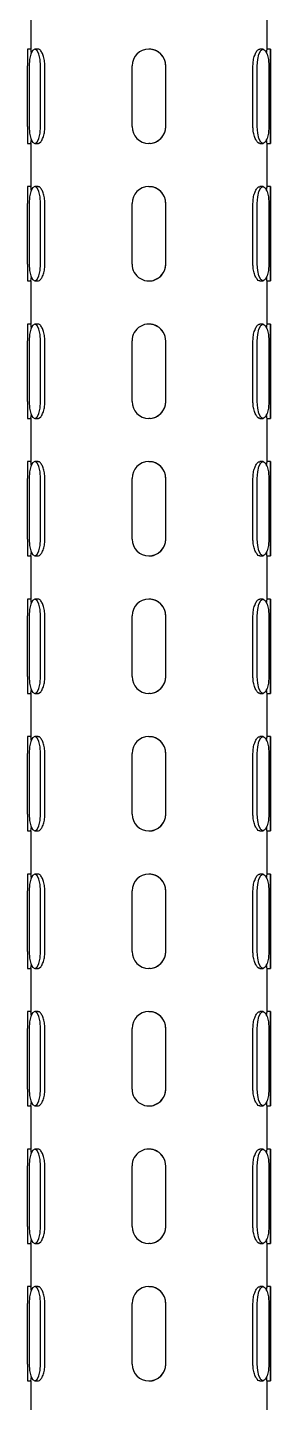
# Model space of a CAD drawing. Extents: x 0 to 951, y -2 to 427.
# Drawn here: x 83.02 to 87.52, y 171.06 to 196.56 of the extents above; entities that cross this region are included whole.
import ezdxf

# ---------------------------------------------------------------- set-up
doc = ezdxf.new("R2010")
doc.units = 0
doc.header["$LTSCALE"] = 23.1
doc.header["$MEASUREMENT"] = 0
doc.layers.get('0').update_dxf_attribs({"linetype": 'CONTINUOUS'})

msp = doc.modelspace()

# ---------------------------------------------------------------- linework, layer by layer
at = {"color": 7, "linetype": 'Continuous', "lineweight": 25}
for p, q in [((83.084, 196.964), (83.084, 196.156)), ((87.459, 196.157), (87.459, 196.965)), ((83.085, 196.16), (83.022, 196.16)), ((83.216, 196.16), (83.156, 196.16)), ((85.269, 196.16), (85.269, 196.16)), ((87.385, 196.16), (87.326, 196.16)), ((87.522, 196.16), (87.459, 196.16)), ((83.021, 194.723), (83.021, 195.848)), ((83.05, 195.848), (83.05, 194.723)), ((83.263, 194.723), (83.263, 195.848)), ((83.343, 194.723), (83.343, 195.848)), ((84.956, 195.848), (84.956, 194.723)), ((85.581, 194.723), (85.581, 195.848)), ((85.581, 194.723), (85.581, 195.848)), ((87.198, 194.723), (87.198, 195.848)), ((87.278, 194.723), (87.278, 195.848)), ((87.492, 195.848), (87.492, 194.723)), ((87.521, 194.723), (87.521, 195.848)), ((87.522, 195.848), (87.522, 194.723)), ((83.022, 194.41), (83.085, 194.41)), ((83.084, 194.414), (83.084, 193.606)), ((83.156, 194.41), (83.216, 194.41)), ((85.269, 194.41), (85.269, 194.41)), ((87.326, 194.41), (87.385, 194.41)), ((87.459, 193.607), (87.459, 194.415)), ((87.459, 194.41), (87.522, 194.41)), ((83.085, 193.61), (83.022, 193.61)), ((83.216, 193.61), (83.156, 193.61)), ((85.269, 193.61), (85.269, 193.61)), ((87.385, 193.61), (87.326, 193.61)), ((87.522, 193.61), (87.459, 193.61)), ((83.021, 192.173), (83.021, 193.298)), ((83.05, 193.298), (83.05, 192.173)), ((83.263, 192.173), (83.263, 193.298)), ((83.343, 192.173), (83.343, 193.298)), ((84.956, 193.298), (84.956, 192.173)), ((85.581, 192.173), (85.581, 193.298)), ((85.581, 192.173), (85.581, 193.298)), ((87.198, 192.173), (87.198, 193.298)), ((87.278, 192.173), (87.278, 193.298)), ((87.492, 193.298), (87.492, 192.173)), ((87.521, 192.173), (87.521, 193.298)), ((87.522, 193.298), (87.522, 192.173)), ((83.022, 191.86), (83.085, 191.86)), ((83.084, 191.864), (83.084, 191.056)), ((83.156, 191.86), (83.216, 191.86)), ((85.269, 191.86), (85.269, 191.86)), ((87.326, 191.86), (87.385, 191.86)), ((87.459, 191.057), (87.459, 191.865)), ((87.459, 191.86), (87.522, 191.86)), ((83.085, 191.06), (83.022, 191.06)), ((83.216, 191.06), (83.156, 191.06)), ((85.269, 191.06), (85.269, 191.06)), ((87.385, 191.06), (87.326, 191.06)), ((87.522, 191.06), (87.459, 191.06)), ((83.021, 189.623), (83.021, 190.748)), ((83.05, 190.748), (83.05, 189.623)), ((83.263, 189.623), (83.263, 190.748)), ((83.343, 189.623), (83.343, 190.748)), ((84.956, 190.748), (84.956, 189.623)), ((85.581, 189.623), (85.581, 190.748)), ((85.581, 189.623), (85.581, 190.748)), ((87.198, 189.623), (87.198, 190.748)), ((87.278, 189.623), (87.278, 190.748)), ((87.492, 190.748), (87.492, 189.623)), ((87.521, 189.623), (87.521, 190.748)), ((87.522, 190.748), (87.522, 189.623)), ((83.022, 189.31), (83.085, 189.31)), ((83.084, 189.314), (83.084, 188.506)), ((83.156, 189.31), (83.216, 189.31)), ((85.269, 189.31), (85.269, 189.31)), ((87.326, 189.31), (87.385, 189.31)), ((87.459, 188.507), (87.459, 189.315)), ((87.459, 189.31), (87.522, 189.31)), ((83.085, 188.51), (83.022, 188.51)), ((83.216, 188.51), (83.156, 188.51)), ((85.269, 188.51), (85.269, 188.51)), ((87.385, 188.51), (87.326, 188.51)), ((87.522, 188.51), (87.459, 188.51)), ((83.021, 187.073), (83.021, 188.198)), ((83.05, 188.198), (83.05, 187.073)), ((83.263, 187.073), (83.263, 188.198)), ((83.343, 187.073), (83.343, 188.198)), ((84.956, 188.198), (84.956, 187.073)), ((85.581, 187.073), (85.581, 188.198)), ((85.581, 187.073), (85.581, 188.198)), ((87.198, 187.073), (87.198, 188.198)), ((87.278, 187.073), (87.278, 188.198)), ((87.492, 188.198), (87.492, 187.073)), ((87.521, 187.073), (87.521, 188.198)), ((87.522, 188.198), (87.522, 187.073)), ((83.022, 186.76), (83.085, 186.76)), ((83.084, 186.764), (83.084, 185.956)), ((83.156, 186.76), (83.216, 186.76)), ((85.269, 186.76), (85.269, 186.76)), ((87.326, 186.76), (87.385, 186.76)), ((87.459, 185.957), (87.459, 186.765)), ((87.459, 186.76), (87.522, 186.76)), ((83.085, 185.96), (83.022, 185.96)), ((83.216, 185.96), (83.156, 185.96)), ((85.269, 185.96), (85.269, 185.96)), ((87.385, 185.96), (87.326, 185.96)), ((87.522, 185.96), (87.459, 185.96)), ((83.021, 184.523), (83.021, 185.648)), ((83.05, 185.648), (83.05, 184.523)), ((83.263, 184.523), (83.263, 185.648)), ((83.343, 184.523), (83.343, 185.648)), ((84.956, 185.648), (84.956, 184.523)), ((85.581, 184.523), (85.581, 185.648)), ((85.581, 184.523), (85.581, 185.648)), ((87.198, 184.523), (87.198, 185.648)), ((87.278, 184.523), (87.278, 185.648)), ((87.492, 185.648), (87.492, 184.523)), ((87.521, 184.523), (87.521, 185.648)), ((87.522, 185.648), (87.522, 184.523)), ((83.022, 184.21), (83.085, 184.21)), ((83.084, 184.214), (83.084, 183.406)), ((83.156, 184.21), (83.216, 184.21)), ((85.269, 184.21), (85.269, 184.21)), ((87.326, 184.21), (87.385, 184.21)), ((87.459, 183.407), (87.459, 184.215)), ((87.459, 184.21), (87.522, 184.21)), ((83.085, 183.41), (83.022, 183.41)), ((83.216, 183.41), (83.156, 183.41)), ((85.269, 183.41), (85.269, 183.41)), ((87.385, 183.41), (87.326, 183.41)), ((87.522, 183.41), (87.459, 183.41)), ((83.021, 181.973), (83.021, 183.098)), ((83.05, 183.098), (83.05, 181.973)), ((83.263, 181.973), (83.263, 183.098)), ((83.343, 181.973), (83.343, 183.098)), ((84.956, 183.098), (84.956, 181.973)), ((85.581, 181.973), (85.581, 183.098)), ((85.581, 181.973), (85.581, 183.098)), ((87.198, 181.973), (87.198, 183.098)), ((87.278, 181.973), (87.278, 183.098)), ((87.492, 183.098), (87.492, 181.973)), ((87.521, 181.973), (87.521, 183.098)), ((87.522, 183.098), (87.522, 181.973)), ((83.022, 181.66), (83.085, 181.66)), ((83.084, 181.664), (83.084, 180.856)), ((83.156, 181.66), (83.216, 181.66)), ((85.269, 181.66), (85.269, 181.66)), ((87.326, 181.66), (87.385, 181.66)), ((87.459, 180.857), (87.459, 181.665)), ((87.459, 181.66), (87.522, 181.66)), ((83.085, 180.86), (83.022, 180.86)), ((83.216, 180.86), (83.156, 180.86)), ((85.269, 180.86), (85.269, 180.86)), ((87.385, 180.86), (87.326, 180.86)), ((87.522, 180.86), (87.459, 180.86)), ((83.021, 179.423), (83.021, 180.548)), ((83.05, 180.548), (83.05, 179.423)), ((83.263, 179.423), (83.263, 180.548)), ((83.343, 179.423), (83.343, 180.548)), ((84.956, 180.548), (84.956, 179.423)), ((85.581, 179.423), (85.581, 180.548)), ((85.581, 179.423), (85.581, 180.548)), ((87.198, 179.423), (87.198, 180.548)), ((87.278, 179.423), (87.278, 180.548)), ((87.492, 180.548), (87.492, 179.423)), ((87.521, 179.423), (87.521, 180.548)), ((87.522, 180.548), (87.522, 179.423)), ((83.022, 179.11), (83.085, 179.11)), ((83.084, 179.114), (83.084, 178.306)), ((83.156, 179.11), (83.216, 179.11)), ((85.269, 179.11), (85.269, 179.11)), ((87.326, 179.11), (87.385, 179.11)), ((87.459, 178.307), (87.459, 179.115)), ((87.459, 179.11), (87.522, 179.11)), ((83.085, 178.31), (83.022, 178.31)), ((83.216, 178.31), (83.156, 178.31)), ((85.269, 178.31), (85.269, 178.31)), ((87.385, 178.31), (87.326, 178.31)), ((87.522, 178.31), (87.459, 178.31)), ((83.021, 176.873), (83.021, 177.998)), ((83.05, 177.998), (83.05, 176.873)), ((83.263, 176.873), (83.263, 177.998)), ((83.343, 176.873), (83.343, 177.998)), ((84.956, 177.998), (84.956, 176.873)), ((85.581, 176.873), (85.581, 177.998)), ((85.581, 176.873), (85.581, 177.998)), ((87.198, 176.873), (87.198, 177.998)), ((87.278, 176.873), (87.278, 177.998)), ((87.492, 177.998), (87.492, 176.873)), ((87.521, 176.873), (87.521, 177.998)), ((87.522, 177.998), (87.522, 176.873)), ((83.022, 176.56), (83.085, 176.56)), ((83.084, 176.564), (83.084, 175.756)), ((83.156, 176.56), (83.216, 176.56)), ((85.269, 176.56), (85.269, 176.56)), ((87.326, 176.56), (87.385, 176.56)), ((87.459, 175.757), (87.459, 176.565)), ((87.459, 176.56), (87.522, 176.56)), ((83.085, 175.76), (83.022, 175.76)), ((83.216, 175.76), (83.156, 175.76)), ((85.269, 175.76), (85.269, 175.76)), ((87.385, 175.76), (87.326, 175.76)), ((87.522, 175.76), (87.459, 175.76)), ((83.021, 174.323), (83.021, 175.448)), ((83.05, 175.448), (83.05, 174.323)), ((83.263, 174.323), (83.263, 175.448)), ((83.343, 174.323), (83.343, 175.448)), ((84.956, 175.448), (84.956, 174.323)), ((85.581, 174.323), (85.581, 175.448)), ((85.581, 174.323), (85.581, 175.448)), ((87.198, 174.323), (87.198, 175.448)), ((87.278, 174.323), (87.278, 175.448)), ((87.492, 175.448), (87.492, 174.323)), ((87.521, 174.323), (87.521, 175.448)), ((87.522, 175.448), (87.522, 174.323)), ((83.022, 174.01), (83.085, 174.01)), ((83.084, 174.014), (83.084, 173.206)), ((83.156, 174.01), (83.216, 174.01)), ((85.269, 174.01), (85.269, 174.01)), ((87.326, 174.01), (87.385, 174.01)), ((87.459, 173.207), (87.459, 174.015)), ((87.459, 174.01), (87.522, 174.01)), ((83.085, 173.21), (83.022, 173.21)), ((83.216, 173.21), (83.156, 173.21)), ((85.269, 173.21), (85.269, 173.21)), ((87.385, 173.21), (87.326, 173.21)), ((87.522, 173.21), (87.459, 173.21)), ((83.021, 171.773), (83.021, 172.898)), ((83.05, 172.898), (83.05, 171.773)), ((83.263, 171.773), (83.263, 172.898)), ((83.343, 171.773), (83.343, 172.898)), ((84.956, 172.898), (84.956, 171.773)), ((85.581, 171.773), (85.581, 172.898)), ((85.581, 171.773), (85.581, 172.898)), ((87.198, 171.773), (87.198, 172.898)), ((87.278, 171.773), (87.278, 172.898)), ((87.492, 172.898), (87.492, 171.773)), ((87.521, 171.773), (87.521, 172.898)), ((87.522, 172.898), (87.522, 171.773)), ((83.022, 171.46), (83.085, 171.46)), ((83.084, 171.464), (83.084, 170.656)), ((83.156, 171.46), (83.216, 171.46)), ((85.269, 171.46), (85.269, 171.46)), ((87.326, 171.46), (87.385, 171.46)), ((87.459, 170.657), (87.459, 171.465)), ((87.459, 171.46), (87.522, 171.46))]:
    msp.add_line(p, q, dxfattribs=at)
at = {"color": 7, "linetype": 'Continuous', "lineweight": 25, "flags": 128}
for points in [[(83.263, 195.848), (83.255, 195.968), (83.232, 196.069), (83.197, 196.137), (83.156, 196.16), (83.116, 196.137), (83.081, 196.069), (83.058, 195.968), (83.05, 195.848)], [(87.278, 195.848), (87.286, 195.968), (87.309, 196.069), (87.344, 196.137), (87.385, 196.16), (87.426, 196.137), (87.461, 196.069), (87.484, 195.968), (87.492, 195.848)], [(87.521, 195.848), (87.521, 195.968), (87.521, 196.069), (87.522, 196.137), (87.522, 196.16), (87.522, 196.137), (87.522, 196.069), (87.522, 195.968), (87.522, 195.848)], [(83.05, 194.723), (83.058, 194.603), (83.081, 194.502), (83.116, 194.434), (83.156, 194.41), (83.197, 194.434), (83.232, 194.502), (83.255, 194.603), (83.263, 194.723)], [(87.492, 194.723), (87.484, 194.603), (87.461, 194.502), (87.426, 194.434), (87.385, 194.41), (87.344, 194.434), (87.309, 194.502), (87.286, 194.603), (87.278, 194.723)], [(87.522, 194.723), (87.522, 194.603), (87.522, 194.502), (87.522, 194.434), (87.522, 194.41), (87.522, 194.434), (87.521, 194.502), (87.521, 194.603), (87.521, 194.723)], [(83.263, 193.298), (83.255, 193.418), (83.232, 193.519), (83.197, 193.587), (83.156, 193.61), (83.116, 193.587), (83.081, 193.519), (83.058, 193.418), (83.05, 193.298)], [(87.278, 193.298), (87.286, 193.418), (87.309, 193.519), (87.344, 193.587), (87.385, 193.61), (87.426, 193.587), (87.461, 193.519), (87.484, 193.418), (87.492, 193.298)], [(87.521, 193.298), (87.521, 193.418), (87.521, 193.519), (87.522, 193.587), (87.522, 193.61), (87.522, 193.587), (87.522, 193.519), (87.522, 193.418), (87.522, 193.298)], [(83.05, 192.173), (83.058, 192.053), (83.081, 191.952), (83.116, 191.884), (83.156, 191.86), (83.197, 191.884), (83.232, 191.952), (83.255, 192.053), (83.263, 192.173)], [(87.492, 192.173), (87.484, 192.053), (87.461, 191.952), (87.426, 191.884), (87.385, 191.86), (87.344, 191.884), (87.309, 191.952), (87.286, 192.053), (87.278, 192.173)], [(87.522, 192.173), (87.522, 192.053), (87.522, 191.952), (87.522, 191.884), (87.522, 191.86), (87.522, 191.884), (87.521, 191.952), (87.521, 192.053), (87.521, 192.173)], [(83.263, 190.748), (83.255, 190.868), (83.232, 190.969), (83.197, 191.037), (83.156, 191.06), (83.116, 191.037), (83.081, 190.969), (83.058, 190.868), (83.05, 190.748)], [(87.278, 190.748), (87.286, 190.868), (87.309, 190.969), (87.344, 191.037), (87.385, 191.06), (87.426, 191.037), (87.461, 190.969), (87.484, 190.868), (87.492, 190.748)], [(87.521, 190.748), (87.521, 190.868), (87.521, 190.969), (87.522, 191.037), (87.522, 191.06), (87.522, 191.037), (87.522, 190.969), (87.522, 190.868), (87.522, 190.748)], [(83.05, 189.623), (83.058, 189.503), (83.081, 189.402), (83.116, 189.334), (83.156, 189.31), (83.197, 189.334), (83.232, 189.402), (83.255, 189.503), (83.263, 189.623)], [(87.492, 189.623), (87.484, 189.503), (87.461, 189.402), (87.426, 189.334), (87.385, 189.31), (87.344, 189.334), (87.309, 189.402), (87.286, 189.503), (87.278, 189.623)], [(87.522, 189.623), (87.522, 189.503), (87.522, 189.402), (87.522, 189.334), (87.522, 189.31), (87.522, 189.334), (87.521, 189.402), (87.521, 189.503), (87.521, 189.623)], [(83.263, 188.198), (83.255, 188.318), (83.232, 188.419), (83.197, 188.487), (83.156, 188.51), (83.116, 188.487), (83.081, 188.419), (83.058, 188.318), (83.05, 188.198)], [(87.278, 188.198), (87.286, 188.318), (87.309, 188.419), (87.344, 188.487), (87.385, 188.51), (87.426, 188.487), (87.461, 188.419), (87.484, 188.318), (87.492, 188.198)], [(87.521, 188.198), (87.521, 188.318), (87.521, 188.419), (87.522, 188.487), (87.522, 188.51), (87.522, 188.487), (87.522, 188.419), (87.522, 188.318), (87.522, 188.198)], [(83.05, 187.073), (83.058, 186.953), (83.081, 186.852), (83.116, 186.784), (83.156, 186.76), (83.197, 186.784), (83.232, 186.852), (83.255, 186.953), (83.263, 187.073)], [(87.492, 187.073), (87.484, 186.953), (87.461, 186.852), (87.426, 186.784), (87.385, 186.76), (87.344, 186.784), (87.309, 186.852), (87.286, 186.953), (87.278, 187.073)], [(87.522, 187.073), (87.522, 186.953), (87.522, 186.852), (87.522, 186.784), (87.522, 186.76), (87.522, 186.784), (87.521, 186.852), (87.521, 186.953), (87.521, 187.073)], [(83.263, 185.648), (83.255, 185.768), (83.232, 185.869), (83.197, 185.937), (83.156, 185.96), (83.116, 185.937), (83.081, 185.869), (83.058, 185.768), (83.05, 185.648)], [(87.278, 185.648), (87.286, 185.768), (87.309, 185.869), (87.344, 185.937), (87.385, 185.96), (87.426, 185.937), (87.461, 185.869), (87.484, 185.768), (87.492, 185.648)], [(87.521, 185.648), (87.521, 185.768), (87.521, 185.869), (87.522, 185.937), (87.522, 185.96), (87.522, 185.937), (87.522, 185.869), (87.522, 185.768), (87.522, 185.648)], [(83.05, 184.523), (83.058, 184.403), (83.081, 184.302), (83.116, 184.234), (83.156, 184.21), (83.197, 184.234), (83.232, 184.302), (83.255, 184.403), (83.263, 184.523)], [(87.492, 184.523), (87.484, 184.403), (87.461, 184.302), (87.426, 184.234), (87.385, 184.21), (87.344, 184.234), (87.309, 184.302), (87.286, 184.403), (87.278, 184.523)], [(87.522, 184.523), (87.522, 184.403), (87.522, 184.302), (87.522, 184.234), (87.522, 184.21), (87.522, 184.234), (87.521, 184.302), (87.521, 184.403), (87.521, 184.523)], [(83.263, 183.098), (83.255, 183.218), (83.232, 183.319), (83.197, 183.387), (83.156, 183.41), (83.116, 183.387), (83.081, 183.319), (83.058, 183.218), (83.05, 183.098)], [(87.278, 183.098), (87.286, 183.218), (87.309, 183.319), (87.344, 183.387), (87.385, 183.41), (87.426, 183.387), (87.461, 183.319), (87.484, 183.218), (87.492, 183.098)], [(87.521, 183.098), (87.521, 183.218), (87.521, 183.319), (87.522, 183.387), (87.522, 183.41), (87.522, 183.387), (87.522, 183.319), (87.522, 183.218), (87.522, 183.098)], [(83.05, 181.973), (83.058, 181.853), (83.081, 181.752), (83.116, 181.684), (83.156, 181.66), (83.197, 181.684), (83.232, 181.752), (83.255, 181.853), (83.263, 181.973)], [(87.492, 181.973), (87.484, 181.853), (87.461, 181.752), (87.426, 181.684), (87.385, 181.66), (87.344, 181.684), (87.309, 181.752), (87.286, 181.853), (87.278, 181.973)], [(87.522, 181.973), (87.522, 181.853), (87.522, 181.752), (87.522, 181.684), (87.522, 181.66), (87.522, 181.684), (87.521, 181.752), (87.521, 181.853), (87.521, 181.973)], [(83.263, 180.548), (83.255, 180.668), (83.232, 180.769), (83.197, 180.837), (83.156, 180.86), (83.116, 180.837), (83.081, 180.769), (83.058, 180.668), (83.05, 180.548)], [(87.278, 180.548), (87.286, 180.668), (87.309, 180.769), (87.344, 180.837), (87.385, 180.86), (87.426, 180.837), (87.461, 180.769), (87.484, 180.668), (87.492, 180.548)], [(87.521, 180.548), (87.521, 180.668), (87.521, 180.769), (87.522, 180.837), (87.522, 180.86), (87.522, 180.837), (87.522, 180.769), (87.522, 180.668), (87.522, 180.548)], [(83.05, 179.423), (83.058, 179.303), (83.081, 179.202), (83.116, 179.134), (83.156, 179.11), (83.197, 179.134), (83.232, 179.202), (83.255, 179.303), (83.263, 179.423)], [(87.492, 179.423), (87.484, 179.303), (87.461, 179.202), (87.426, 179.134), (87.385, 179.11), (87.344, 179.134), (87.309, 179.202), (87.286, 179.303), (87.278, 179.423)], [(87.522, 179.423), (87.522, 179.303), (87.522, 179.202), (87.522, 179.134), (87.522, 179.11), (87.522, 179.134), (87.521, 179.202), (87.521, 179.303), (87.521, 179.423)], [(83.263, 177.998), (83.255, 178.118), (83.232, 178.219), (83.197, 178.287), (83.156, 178.31), (83.116, 178.287), (83.081, 178.219), (83.058, 178.118), (83.05, 177.998)], [(87.278, 177.998), (87.286, 178.118), (87.309, 178.219), (87.344, 178.287), (87.385, 178.31), (87.426, 178.287), (87.461, 178.219), (87.484, 178.118), (87.492, 177.998)], [(87.521, 177.998), (87.521, 178.118), (87.521, 178.219), (87.522, 178.287), (87.522, 178.31), (87.522, 178.287), (87.522, 178.219), (87.522, 178.118), (87.522, 177.998)], [(83.05, 176.873), (83.058, 176.753), (83.081, 176.652), (83.116, 176.584), (83.156, 176.56), (83.197, 176.584), (83.232, 176.652), (83.255, 176.753), (83.263, 176.873)], [(87.492, 176.873), (87.484, 176.753), (87.461, 176.652), (87.426, 176.584), (87.385, 176.56), (87.344, 176.584), (87.309, 176.652), (87.286, 176.753), (87.278, 176.873)], [(87.522, 176.873), (87.522, 176.753), (87.522, 176.652), (87.522, 176.584), (87.522, 176.56), (87.522, 176.584), (87.521, 176.652), (87.521, 176.753), (87.521, 176.873)], [(83.263, 175.448), (83.255, 175.568), (83.232, 175.669), (83.197, 175.737), (83.156, 175.76), (83.116, 175.737), (83.081, 175.669), (83.058, 175.568), (83.05, 175.448)], [(87.278, 175.448), (87.286, 175.568), (87.309, 175.669), (87.344, 175.737), (87.385, 175.76), (87.426, 175.737), (87.461, 175.669), (87.484, 175.568), (87.492, 175.448)], [(87.521, 175.448), (87.521, 175.568), (87.521, 175.669), (87.522, 175.737), (87.522, 175.76), (87.522, 175.737), (87.522, 175.669), (87.522, 175.568), (87.522, 175.448)], [(83.05, 174.323), (83.058, 174.203), (83.081, 174.102), (83.116, 174.034), (83.156, 174.01), (83.197, 174.034), (83.232, 174.102), (83.255, 174.203), (83.263, 174.323)], [(87.492, 174.323), (87.484, 174.203), (87.461, 174.102), (87.426, 174.034), (87.385, 174.01), (87.344, 174.034), (87.309, 174.102), (87.286, 174.203), (87.278, 174.323)], [(87.522, 174.323), (87.522, 174.203), (87.522, 174.102), (87.522, 174.034), (87.522, 174.01), (87.522, 174.034), (87.521, 174.102), (87.521, 174.203), (87.521, 174.323)], [(83.263, 172.898), (83.255, 173.018), (83.232, 173.119), (83.197, 173.187), (83.156, 173.21), (83.116, 173.187), (83.081, 173.119), (83.058, 173.018), (83.05, 172.898)], [(87.278, 172.898), (87.286, 173.018), (87.309, 173.119), (87.344, 173.187), (87.385, 173.21), (87.426, 173.187), (87.461, 173.119), (87.484, 173.018), (87.492, 172.898)], [(87.521, 172.898), (87.521, 173.018), (87.521, 173.119), (87.522, 173.187), (87.522, 173.21), (87.522, 173.187), (87.522, 173.119), (87.522, 173.018), (87.522, 172.898)], [(83.05, 171.773), (83.058, 171.653), (83.081, 171.552), (83.116, 171.484), (83.156, 171.46), (83.197, 171.484), (83.232, 171.552), (83.255, 171.653), (83.263, 171.773)], [(87.492, 171.773), (87.484, 171.653), (87.461, 171.552), (87.426, 171.484), (87.385, 171.46), (87.344, 171.484), (87.309, 171.552), (87.286, 171.653), (87.278, 171.773)], [(87.522, 171.773), (87.522, 171.653), (87.522, 171.552), (87.522, 171.484), (87.522, 171.46), (87.522, 171.484), (87.521, 171.552), (87.521, 171.653), (87.521, 171.773)]]:
    msp.add_lwpolyline(points, dxfattribs=at)
at = {"color": 7, "linetype": 'Continuous', "lineweight": 25}
for centre, radius, start, end in [((137.607, 195.926), 54.585, 179.754, 180.082), ((85.269, 195.848), 0.312, 0.0002, 179.9998), ((137.607, 194.645), 54.585, 179.918, 180.246), ((85.269, 194.723), 0.312, 180.0002, 359.9998), ((137.607, 193.376), 54.585, 179.754, 180.082), ((85.269, 193.298), 0.312, 0.0002, 179.9998), ((137.602, 192.095), 54.58, 179.918, 180.246), ((85.269, 192.173), 0.312, 179.9992, 0.0008), ((137.602, 190.826), 54.58, 179.754, 180.082), ((85.269, 190.748), 0.312, 359.9992, 180.0008), ((137.608, 189.545), 54.587, 179.918, 180.246), ((85.269, 189.623), 0.312, 180.0002, 359.9998), ((137.604, 188.276), 54.582, 179.754, 180.082), ((85.269, 188.198), 0.312, 0.0002, 179.9998), ((137.607, 186.995), 54.585, 179.918, 180.246), ((85.269, 187.073), 0.312, 180.0002, 359.9998), ((137.607, 185.726), 54.585, 179.754, 180.082), ((85.269, 185.648), 0.312, 0.0002, 179.9998), ((137.607, 184.445), 54.585, 179.918, 180.246), ((85.269, 184.523), 0.312, 180.0002, 359.9998), ((137.607, 183.176), 54.585, 179.754, 180.082), ((85.269, 183.098), 0.312, 0.0002, 179.9998), ((137.607, 181.895), 54.585, 179.918, 180.246), ((85.269, 181.973), 0.312, 180.0002, 359.9998), ((137.608, 180.626), 54.587, 179.754, 180.082), ((85.269, 180.548), 0.312, 0.0002, 179.9998), ((137.607, 179.345), 54.585, 179.918, 180.246), ((85.269, 179.423), 0.312, 180.0002, 359.9998), ((137.607, 178.076), 54.585, 179.754, 180.082), ((85.269, 177.998), 0.312, 0.0002, 179.9998), ((137.604, 176.795), 54.583, 179.918, 180.246), ((85.269, 176.873), 0.312, 179.9997, 0.0003), ((137.604, 175.526), 54.583, 179.754, 180.082), ((85.269, 175.448), 0.312, 359.9997, 180.0003), ((137.607, 174.245), 54.586, 179.918, 180.246), ((85.269, 174.323), 0.312, 180.0002, 359.9998), ((137.605, 172.976), 54.584, 179.754, 180.082), ((85.269, 172.898), 0.312, 0.0002, 179.9998), ((137.605, 171.695), 54.584, 179.918, 180.246), ((85.269, 171.773), 0.312, 180.0002, 359.9998)]:
    msp.add_arc(centre, radius, start, end, dxfattribs=at)
for points, knots in [([(83.093, 196.091), (83.092, 196.098), (83.089, 196.13), (83.085, 196.156), (83.085, 196.156), (83.085, 196.156)], [0, 0, 0, 0, 0.157458, 0.673044, 1, 1, 1, 1]), ([(83.343, 195.848), (83.341, 195.883), (83.338, 195.953), (83.313, 196.046), (83.279, 196.116), (83.244, 196.157), (83.224, 196.157), (83.216, 196.157)], [0, 0, 0, 0, 0.213251, 0.426438, 0.64101, 0.856494, 1, 1, 1, 1]), ([(85.581, 195.848), (85.578, 195.883), (85.571, 195.953), (85.518, 196.046), (85.439, 196.116), (85.351, 196.157), (85.292, 196.157), (85.268, 196.157)], [0, 0, 0, 0, 0.213251, 0.426439, 0.64101, 0.856494, 1, 1, 1, 1]), ([(87.198, 195.848), (87.2, 195.883), (87.203, 195.953), (87.228, 196.046), (87.262, 196.116), (87.297, 196.157), (87.318, 196.157), (87.326, 196.157)], [0, 0, 0, 0, 0.213251, 0.426439, 0.64101, 0.856493, 1, 1, 1, 1]), ([(87.45, 196.089), (87.451, 196.097), (87.454, 196.129), (87.459, 196.156), (87.459, 196.157), (87.459, 196.157)], [0, 0, 0, 0, 0.164708, 0.657902, 1, 1, 1, 1]), ([(83.216, 194.414), (83.219, 194.413), (83.235, 194.409), (83.265, 194.437), (83.302, 194.496), (83.33, 194.583), (83.342, 194.664), (83.342, 194.711), (83.343, 194.723)], [0, 0, 0, 0, 0.070496, 0.282948, 0.496152, 0.711248, 0.926475, 1, 1, 1, 1]), ([(85.269, 194.414), (85.28, 194.413), (85.326, 194.409), (85.406, 194.437), (85.493, 194.496), (85.555, 194.583), (85.579, 194.664), (85.581, 194.711), (85.581, 194.723)], [0, 0, 0, 0, 0.070496, 0.282948, 0.496152, 0.711248, 0.926475, 1, 1, 1, 1]), ([(87.326, 194.414), (87.322, 194.413), (87.307, 194.409), (87.276, 194.437), (87.239, 194.496), (87.211, 194.583), (87.199, 194.664), (87.198, 194.711), (87.198, 194.723)], [0, 0, 0, 0, 0.070496, 0.282948, 0.496152, 0.711248, 0.926475, 1, 1, 1, 1]), ([(83.085, 194.414), (83.085, 194.413), (83.084, 194.409), (83.087, 194.431), (83.091, 194.466), (83.093, 194.479)], [0, 0, 0, 0, 0.156093, 0.669968, 1, 1, 1, 1]), ([(87.459, 194.415), (87.459, 194.413), (87.459, 194.409), (87.456, 194.431), (87.452, 194.467), (87.45, 194.481)], [0, 0, 0, 0, 0.178832, 0.669989, 1, 1, 1, 1]), ([(83.093, 193.541), (83.092, 193.548), (83.089, 193.58), (83.085, 193.606), (83.085, 193.606), (83.085, 193.606)], [0, 0, 0, 0, 0.157479, 0.673052, 1, 1, 1, 1]), ([(83.343, 193.298), (83.341, 193.333), (83.338, 193.403), (83.313, 193.496), (83.279, 193.566), (83.244, 193.607), (83.224, 193.607), (83.216, 193.607)], [0, 0, 0, 0, 0.213251, 0.426439, 0.641011, 0.856495, 1, 1, 1, 1]), ([(85.581, 193.298), (85.578, 193.333), (85.571, 193.403), (85.518, 193.496), (85.439, 193.566), (85.351, 193.607), (85.292, 193.607), (85.268, 193.607)], [0, 0, 0, 0, 0.213251, 0.426439, 0.641011, 0.856495, 1, 1, 1, 1]), ([(87.198, 193.298), (87.2, 193.333), (87.203, 193.403), (87.228, 193.496), (87.262, 193.566), (87.297, 193.607), (87.318, 193.607), (87.326, 193.607)], [0, 0, 0, 0, 0.213251, 0.42644, 0.641011, 0.856494, 1, 1, 1, 1]), ([(87.45, 193.539), (87.451, 193.547), (87.454, 193.579), (87.459, 193.606), (87.459, 193.607), (87.459, 193.607)], [0, 0, 0, 0, 0.164708, 0.657902, 1, 1, 1, 1]), ([(83.216, 191.864), (83.219, 191.863), (83.235, 191.859), (83.265, 191.887), (83.302, 191.946), (83.33, 192.033), (83.342, 192.114), (83.342, 192.161), (83.343, 192.173)], [0, 0, 0, 0, 0.070497, 0.282952, 0.496155, 0.711249, 0.926475, 1, 1, 1, 1]), ([(85.269, 191.864), (85.28, 191.863), (85.326, 191.859), (85.406, 191.887), (85.493, 191.946), (85.555, 192.033), (85.579, 192.114), (85.581, 192.161), (85.581, 192.173)], [0, 0, 0, 0, 0.070496, 0.282951, 0.496155, 0.711249, 0.926475, 1, 1, 1, 1]), ([(87.326, 191.864), (87.322, 191.863), (87.307, 191.859), (87.276, 191.887), (87.239, 191.946), (87.211, 192.033), (87.199, 192.114), (87.198, 192.161), (87.198, 192.173)], [0, 0, 0, 0, 0.070496, 0.282952, 0.496154, 0.711249, 0.926475, 1, 1, 1, 1]), ([(83.085, 191.864), (83.085, 191.863), (83.084, 191.859), (83.087, 191.881), (83.091, 191.916), (83.093, 191.929)], [0, 0, 0, 0, 0.1560928, 0.6699716, 1, 1, 1, 1]), ([(87.459, 191.865), (87.459, 191.863), (87.459, 191.859), (87.456, 191.881), (87.452, 191.917), (87.45, 191.931)], [0, 0, 0, 0, 0.1788321, 0.6699929, 1, 1, 1, 1]), ([(83.093, 190.991), (83.092, 190.998), (83.089, 191.03), (83.085, 191.056), (83.085, 191.056), (83.085, 191.056)], [0, 0, 0, 0, 0.157479, 0.673054, 1, 1, 1, 1]), ([(83.343, 190.748), (83.341, 190.783), (83.338, 190.853), (83.313, 190.946), (83.279, 191.016), (83.244, 191.057), (83.224, 191.057), (83.216, 191.057)], [0, 0, 0, 0, 0.213248, 0.426446, 0.641016, 0.856497, 1, 1, 1, 1]), ([(85.581, 190.748), (85.578, 190.783), (85.571, 190.853), (85.518, 190.946), (85.439, 191.016), (85.351, 191.057), (85.292, 191.057), (85.268, 191.057)], [0, 0, 0, 0, 0.213248, 0.426447, 0.641015, 0.856497, 1, 1, 1, 1]), ([(87.198, 190.748), (87.2, 190.783), (87.203, 190.853), (87.228, 190.946), (87.262, 191.016), (87.297, 191.057), (87.318, 191.057), (87.326, 191.057)], [0, 0, 0, 0, 0.213248, 0.426447, 0.641016, 0.856496, 1, 1, 1, 1]), ([(87.45, 190.989), (87.451, 190.997), (87.454, 191.029), (87.459, 191.056), (87.459, 191.057), (87.459, 191.057)], [0, 0, 0, 0, 0.164708, 0.657902, 1, 1, 1, 1]), ([(83.216, 189.314), (83.219, 189.313), (83.235, 189.309), (83.265, 189.337), (83.302, 189.396), (83.33, 189.483), (83.342, 189.564), (83.342, 189.611), (83.343, 189.623)], [0, 0, 0, 0, 0.070498, 0.282956, 0.496162, 0.71126, 0.92649, 1, 1, 1, 1]), ([(85.269, 189.314), (85.28, 189.313), (85.326, 189.309), (85.406, 189.337), (85.493, 189.396), (85.555, 189.483), (85.579, 189.564), (85.581, 189.611), (85.581, 189.623)], [0, 0, 0, 0, 0.070497, 0.282956, 0.496162, 0.71126, 0.92649, 1, 1, 1, 1]), ([(87.326, 189.314), (87.322, 189.313), (87.307, 189.309), (87.276, 189.337), (87.239, 189.396), (87.211, 189.483), (87.199, 189.564), (87.198, 189.611), (87.198, 189.623)], [0, 0, 0, 0, 0.070498, 0.282956, 0.496162, 0.71126, 0.92649, 1, 1, 1, 1]), ([(83.085, 189.314), (83.085, 189.313), (83.084, 189.309), (83.087, 189.331), (83.091, 189.366), (83.093, 189.379)], [0, 0, 0, 0, 0.156091, 0.669971, 1, 1, 1, 1]), ([(87.459, 189.315), (87.459, 189.313), (87.459, 189.309), (87.456, 189.331), (87.452, 189.367), (87.45, 189.381)], [0, 0, 0, 0, 0.1788304, 0.6699922, 1, 1, 1, 1]), ([(83.093, 188.441), (83.092, 188.448), (83.089, 188.48), (83.085, 188.506), (83.085, 188.506), (83.085, 188.506)], [0, 0, 0, 0, 0.157458, 0.673044, 1, 1, 1, 1]), ([(83.343, 188.198), (83.341, 188.233), (83.338, 188.303), (83.313, 188.396), (83.279, 188.466), (83.244, 188.507), (83.224, 188.507), (83.216, 188.507)], [0, 0, 0, 0, 0.21325, 0.42645, 0.641011, 0.856495, 1, 1, 1, 1]), ([(85.581, 188.198), (85.578, 188.233), (85.571, 188.303), (85.518, 188.396), (85.439, 188.466), (85.351, 188.507), (85.292, 188.507), (85.268, 188.507)], [0, 0, 0, 0, 0.21325, 0.426451, 0.641011, 0.856494, 1, 1, 1, 1]), ([(87.198, 188.198), (87.2, 188.233), (87.203, 188.303), (87.228, 188.396), (87.262, 188.466), (87.297, 188.507), (87.318, 188.507), (87.326, 188.507)], [0, 0, 0, 0, 0.21325, 0.426451, 0.641011, 0.856494, 1, 1, 1, 1]), ([(87.45, 188.439), (87.451, 188.447), (87.454, 188.479), (87.459, 188.506), (87.459, 188.507), (87.459, 188.507)], [0, 0, 0, 0, 0.164689, 0.657894, 1, 1, 1, 1]), ([(83.216, 186.764), (83.219, 186.763), (83.235, 186.759), (83.265, 186.787), (83.302, 186.846), (83.33, 186.933), (83.342, 187.014), (83.342, 187.061), (83.343, 187.073)], [0, 0, 0, 0, 0.070496, 0.282949, 0.496153, 0.711262, 0.926475, 1, 1, 1, 1]), ([(85.269, 186.764), (85.28, 186.763), (85.326, 186.759), (85.406, 186.787), (85.493, 186.846), (85.555, 186.933), (85.579, 187.014), (85.581, 187.061), (85.581, 187.073)], [0, 0, 0, 0, 0.070496, 0.282948, 0.496153, 0.711262, 0.926475, 1, 1, 1, 1]), ([(87.326, 186.764), (87.322, 186.763), (87.307, 186.759), (87.276, 186.787), (87.239, 186.846), (87.211, 186.933), (87.199, 187.014), (87.198, 187.061), (87.198, 187.073)], [0, 0, 0, 0, 0.070496, 0.282949, 0.496153, 0.711262, 0.926475, 1, 1, 1, 1]), ([(83.085, 186.764), (83.085, 186.763), (83.084, 186.759), (83.087, 186.781), (83.091, 186.816), (83.093, 186.829)], [0, 0, 0, 0, 0.156093, 0.669968, 1, 1, 1, 1]), ([(87.459, 186.765), (87.459, 186.763), (87.459, 186.759), (87.456, 186.781), (87.452, 186.817), (87.45, 186.831)], [0, 0, 0, 0, 0.178829, 0.669976, 1, 1, 1, 1]), ([(83.093, 185.891), (83.092, 185.898), (83.089, 185.93), (83.085, 185.956), (83.085, 185.956), (83.085, 185.956)], [0, 0, 0, 0, 0.157458, 0.673044, 1, 1, 1, 1]), ([(83.343, 185.648), (83.341, 185.683), (83.338, 185.753), (83.313, 185.846), (83.279, 185.916), (83.244, 185.957), (83.224, 185.957), (83.216, 185.957)], [0, 0, 0, 0, 0.213251, 0.426438, 0.64101, 0.856494, 1, 1, 1, 1]), ([(85.581, 185.648), (85.578, 185.683), (85.571, 185.753), (85.518, 185.846), (85.439, 185.916), (85.351, 185.957), (85.292, 185.957), (85.268, 185.957)], [0, 0, 0, 0, 0.213251, 0.426439, 0.64101, 0.856494, 1, 1, 1, 1]), ([(87.198, 185.648), (87.2, 185.683), (87.203, 185.753), (87.228, 185.846), (87.262, 185.916), (87.297, 185.957), (87.318, 185.957), (87.326, 185.957)], [0, 0, 0, 0, 0.213251, 0.426439, 0.64101, 0.856493, 1, 1, 1, 1]), ([(87.45, 185.889), (87.451, 185.897), (87.454, 185.929), (87.459, 185.956), (87.459, 185.957), (87.459, 185.957)], [0, 0, 0, 0, 0.164708, 0.657902, 1, 1, 1, 1]), ([(83.216, 184.214), (83.219, 184.213), (83.235, 184.209), (83.265, 184.237), (83.302, 184.296), (83.33, 184.383), (83.342, 184.464), (83.342, 184.511), (83.343, 184.523)], [0, 0, 0, 0, 0.070496, 0.282949, 0.496153, 0.711262, 0.926475, 1, 1, 1, 1]), ([(85.269, 184.214), (85.28, 184.213), (85.326, 184.209), (85.406, 184.237), (85.493, 184.296), (85.555, 184.383), (85.579, 184.464), (85.581, 184.511), (85.581, 184.523)], [0, 0, 0, 0, 0.070496, 0.282948, 0.496153, 0.711262, 0.926475, 1, 1, 1, 1]), ([(87.326, 184.214), (87.322, 184.213), (87.307, 184.209), (87.276, 184.237), (87.239, 184.296), (87.211, 184.383), (87.199, 184.464), (87.198, 184.511), (87.198, 184.523)], [0, 0, 0, 0, 0.070496, 0.282949, 0.496153, 0.711262, 0.926475, 1, 1, 1, 1]), ([(83.085, 184.214), (83.085, 184.213), (83.084, 184.209), (83.087, 184.231), (83.091, 184.266), (83.093, 184.279)], [0, 0, 0, 0, 0.156093, 0.669968, 1, 1, 1, 1]), ([(87.459, 184.215), (87.459, 184.213), (87.459, 184.209), (87.456, 184.231), (87.452, 184.267), (87.45, 184.281)], [0, 0, 0, 0, 0.178829, 0.669976, 1, 1, 1, 1]), ([(83.093, 183.341), (83.092, 183.348), (83.089, 183.38), (83.085, 183.406), (83.085, 183.406), (83.085, 183.406)], [0, 0, 0, 0, 0.157479, 0.673052, 1, 1, 1, 1]), ([(83.343, 183.098), (83.341, 183.133), (83.338, 183.203), (83.313, 183.296), (83.279, 183.366), (83.244, 183.407), (83.224, 183.407), (83.216, 183.407)], [0, 0, 0, 0, 0.213251, 0.426438, 0.64101, 0.856494, 1, 1, 1, 1]), ([(85.581, 183.098), (85.578, 183.133), (85.571, 183.203), (85.518, 183.296), (85.439, 183.366), (85.351, 183.407), (85.292, 183.407), (85.268, 183.407)], [0, 0, 0, 0, 0.213251, 0.426439, 0.64101, 0.856494, 1, 1, 1, 1]), ([(87.198, 183.098), (87.2, 183.133), (87.203, 183.203), (87.228, 183.296), (87.262, 183.366), (87.297, 183.407), (87.318, 183.407), (87.326, 183.407)], [0, 0, 0, 0, 0.213251, 0.426439, 0.64101, 0.856493, 1, 1, 1, 1]), ([(87.45, 183.339), (87.451, 183.347), (87.454, 183.379), (87.459, 183.406), (87.459, 183.407), (87.459, 183.407)], [0, 0, 0, 0, 0.164708, 0.657902, 1, 1, 1, 1]), ([(83.216, 181.664), (83.219, 181.663), (83.235, 181.659), (83.265, 181.687), (83.302, 181.746), (83.33, 181.833), (83.342, 181.914), (83.342, 181.961), (83.343, 181.973)], [0, 0, 0, 0, 0.070496, 0.282948, 0.496152, 0.711248, 0.926475, 1, 1, 1, 1]), ([(85.269, 181.664), (85.28, 181.663), (85.326, 181.659), (85.406, 181.687), (85.493, 181.746), (85.555, 181.833), (85.579, 181.914), (85.581, 181.961), (85.581, 181.973)], [0, 0, 0, 0, 0.070496, 0.282948, 0.496152, 0.711248, 0.926475, 1, 1, 1, 1]), ([(87.326, 181.664), (87.322, 181.663), (87.307, 181.659), (87.276, 181.687), (87.239, 181.746), (87.211, 181.833), (87.199, 181.914), (87.198, 181.961), (87.198, 181.973)], [0, 0, 0, 0, 0.070496, 0.282948, 0.496152, 0.711248, 0.926475, 1, 1, 1, 1]), ([(83.085, 181.664), (83.085, 181.663), (83.084, 181.659), (83.087, 181.681), (83.091, 181.716), (83.093, 181.729)], [0, 0, 0, 0, 0.156093, 0.669968, 1, 1, 1, 1]), ([(87.459, 181.665), (87.459, 181.663), (87.459, 181.659), (87.456, 181.681), (87.452, 181.717), (87.45, 181.731)], [0, 0, 0, 0, 0.178832, 0.669989, 1, 1, 1, 1]), ([(83.093, 180.791), (83.092, 180.798), (83.089, 180.83), (83.085, 180.856), (83.085, 180.856), (83.085, 180.856)], [0, 0, 0, 0, 0.157479, 0.673052, 1, 1, 1, 1]), ([(83.343, 180.548), (83.341, 180.583), (83.338, 180.653), (83.313, 180.746), (83.279, 180.816), (83.244, 180.857), (83.224, 180.857), (83.216, 180.857)], [0, 0, 0, 0, 0.213236, 0.426438, 0.64101, 0.856495, 1, 1, 1, 1]), ([(85.581, 180.548), (85.578, 180.583), (85.571, 180.653), (85.518, 180.746), (85.439, 180.816), (85.351, 180.857), (85.292, 180.857), (85.268, 180.857)], [0, 0, 0, 0, 0.213236, 0.426438, 0.64101, 0.856494, 1, 1, 1, 1]), ([(87.198, 180.548), (87.2, 180.583), (87.203, 180.653), (87.228, 180.746), (87.262, 180.816), (87.297, 180.857), (87.318, 180.857), (87.326, 180.857)], [0, 0, 0, 0, 0.213236, 0.426439, 0.64101, 0.856494, 1, 1, 1, 1]), ([(87.45, 180.789), (87.451, 180.797), (87.454, 180.829), (87.459, 180.856), (87.459, 180.857), (87.459, 180.857)], [0, 0, 0, 0, 0.164708, 0.657902, 1, 1, 1, 1]), ([(83.216, 179.114), (83.219, 179.113), (83.235, 179.109), (83.265, 179.137), (83.302, 179.196), (83.33, 179.283), (83.342, 179.364), (83.342, 179.411), (83.343, 179.423)], [0, 0, 0, 0, 0.070497, 0.282949, 0.496153, 0.711255, 0.926475, 1, 1, 1, 1]), ([(85.269, 179.114), (85.28, 179.113), (85.326, 179.109), (85.406, 179.137), (85.493, 179.196), (85.555, 179.283), (85.579, 179.364), (85.581, 179.411), (85.581, 179.423)], [0, 0, 0, 0, 0.070496, 0.282948, 0.496153, 0.711255, 0.926475, 1, 1, 1, 1]), ([(87.326, 179.114), (87.322, 179.113), (87.307, 179.109), (87.276, 179.137), (87.239, 179.196), (87.211, 179.283), (87.199, 179.364), (87.198, 179.411), (87.198, 179.423)], [0, 0, 0, 0, 0.070496, 0.282949, 0.496153, 0.711255, 0.926475, 1, 1, 1, 1]), ([(83.085, 179.114), (83.085, 179.113), (83.084, 179.109), (83.087, 179.131), (83.091, 179.166), (83.093, 179.179)], [0, 0, 0, 0, 0.156093, 0.669968, 1, 1, 1, 1]), ([(87.459, 179.115), (87.459, 179.113), (87.459, 179.109), (87.456, 179.131), (87.452, 179.167), (87.45, 179.181)], [0, 0, 0, 0, 0.178829, 0.669976, 1, 1, 1, 1]), ([(83.093, 178.241), (83.092, 178.248), (83.089, 178.28), (83.085, 178.306), (83.085, 178.306), (83.085, 178.306)], [0, 0, 0, 0, 0.157468, 0.673048, 1, 1, 1, 1]), ([(83.343, 177.998), (83.341, 178.033), (83.338, 178.103), (83.313, 178.196), (83.279, 178.266), (83.244, 178.307), (83.224, 178.307), (83.216, 178.307)], [0, 0, 0, 0, 0.21325, 0.426444, 0.641011, 0.856495, 1, 1, 1, 1]), ([(85.581, 177.998), (85.578, 178.033), (85.571, 178.103), (85.518, 178.196), (85.439, 178.266), (85.351, 178.307), (85.292, 178.307), (85.268, 178.307)], [0, 0, 0, 0, 0.21325, 0.426445, 0.641011, 0.856495, 1, 1, 1, 1]), ([(87.198, 177.998), (87.2, 178.033), (87.203, 178.103), (87.228, 178.196), (87.262, 178.266), (87.297, 178.307), (87.318, 178.307), (87.326, 178.307)], [0, 0, 0, 0, 0.213251, 0.426445, 0.641011, 0.856494, 1, 1, 1, 1]), ([(87.45, 178.239), (87.451, 178.247), (87.454, 178.279), (87.459, 178.306), (87.459, 178.307), (87.459, 178.307)], [0, 0, 0, 0, 0.164698, 0.657898, 1, 1, 1, 1]), ([(83.216, 176.564), (83.219, 176.563), (83.235, 176.559), (83.265, 176.587), (83.302, 176.646), (83.33, 176.733), (83.342, 176.814), (83.342, 176.861), (83.343, 176.873)], [0, 0, 0, 0, 0.070496, 0.28295, 0.496154, 0.711256, 0.926475, 1, 1, 1, 1]), ([(85.269, 176.564), (85.28, 176.563), (85.326, 176.559), (85.406, 176.587), (85.493, 176.646), (85.555, 176.733), (85.579, 176.814), (85.581, 176.861), (85.581, 176.873)], [0, 0, 0, 0, 0.070496, 0.28295, 0.496154, 0.711255, 0.926475, 1, 1, 1, 1]), ([(87.326, 176.564), (87.322, 176.563), (87.307, 176.559), (87.276, 176.587), (87.239, 176.646), (87.211, 176.733), (87.199, 176.814), (87.198, 176.861), (87.198, 176.873)], [0, 0, 0, 0, 0.070496, 0.282951, 0.496154, 0.711255, 0.926475, 1, 1, 1, 1]), ([(83.085, 176.564), (83.085, 176.563), (83.084, 176.559), (83.087, 176.581), (83.091, 176.616), (83.093, 176.629)], [0, 0, 0, 0, 0.156093, 0.66997, 1, 1, 1, 1]), ([(87.459, 176.565), (87.459, 176.563), (87.459, 176.559), (87.456, 176.581), (87.452, 176.617), (87.45, 176.631)], [0, 0, 0, 0, 0.17883, 0.669984, 1, 1, 1, 1]), ([(83.093, 175.691), (83.092, 175.698), (83.089, 175.73), (83.085, 175.756), (83.085, 175.756), (83.085, 175.756)], [0, 0, 0, 0, 0.157468, 0.673049, 1, 1, 1, 1]), ([(83.343, 175.448), (83.341, 175.483), (83.338, 175.553), (83.313, 175.646), (83.279, 175.716), (83.244, 175.757), (83.224, 175.757), (83.216, 175.757)], [0, 0, 0, 0, 0.213249, 0.426442, 0.641013, 0.856495, 1, 1, 1, 1]), ([(85.581, 175.448), (85.578, 175.483), (85.571, 175.553), (85.518, 175.646), (85.439, 175.716), (85.351, 175.757), (85.292, 175.757), (85.268, 175.757)], [0, 0, 0, 0, 0.213249, 0.426443, 0.641013, 0.856495, 1, 1, 1, 1]), ([(87.198, 175.448), (87.2, 175.483), (87.203, 175.553), (87.228, 175.646), (87.262, 175.716), (87.297, 175.757), (87.318, 175.757), (87.326, 175.757)], [0, 0, 0, 0, 0.213249, 0.426443, 0.641013, 0.856495, 1, 1, 1, 1]), ([(87.45, 175.689), (87.451, 175.697), (87.454, 175.729), (87.459, 175.756), (87.459, 175.757), (87.459, 175.757)], [0, 0, 0, 0, 0.164708, 0.657902, 1, 1, 1, 1]), ([(83.216, 174.014), (83.219, 174.013), (83.235, 174.009), (83.265, 174.037), (83.302, 174.096), (83.33, 174.183), (83.342, 174.264), (83.342, 174.311), (83.343, 174.323)], [0, 0, 0, 0, 0.070497, 0.282952, 0.496157, 0.711254, 0.926482, 1, 1, 1, 1]), ([(85.269, 174.014), (85.28, 174.013), (85.326, 174.009), (85.406, 174.037), (85.493, 174.096), (85.555, 174.183), (85.579, 174.264), (85.581, 174.311), (85.581, 174.323)], [0, 0, 0, 0, 0.070497, 0.282952, 0.496157, 0.711254, 0.926482, 1, 1, 1, 1]), ([(87.326, 174.014), (87.322, 174.013), (87.307, 174.009), (87.276, 174.037), (87.239, 174.096), (87.211, 174.183), (87.199, 174.264), (87.198, 174.311), (87.198, 174.323)], [0, 0, 0, 0, 0.070497, 0.282952, 0.496157, 0.711254, 0.926482, 1, 1, 1, 1]), ([(83.085, 174.014), (83.085, 174.013), (83.084, 174.009), (83.087, 174.031), (83.091, 174.066), (83.093, 174.079)], [0, 0, 0, 0, 0.1560918, 0.6699693, 1, 1, 1, 1]), ([(87.459, 174.015), (87.459, 174.013), (87.459, 174.009), (87.456, 174.031), (87.452, 174.067), (87.45, 174.081)], [0, 0, 0, 0, 0.178829, 0.669984, 1, 1, 1, 1]), ([(83.093, 173.141), (83.092, 173.148), (83.089, 173.18), (83.085, 173.206), (83.085, 173.206), (83.085, 173.206)], [0, 0, 0, 0, 0.157468, 0.673048, 1, 1, 1, 1]), ([(83.343, 172.898), (83.341, 172.933), (83.338, 173.003), (83.313, 173.096), (83.279, 173.166), (83.244, 173.207), (83.224, 173.207), (83.216, 173.207)], [0, 0, 0, 0, 0.21325, 0.426444, 0.641011, 0.856495, 1, 1, 1, 1]), ([(85.581, 172.898), (85.578, 172.933), (85.571, 173.003), (85.518, 173.096), (85.439, 173.166), (85.351, 173.207), (85.292, 173.207), (85.268, 173.207)], [0, 0, 0, 0, 0.21325, 0.426445, 0.641011, 0.856495, 1, 1, 1, 1]), ([(87.198, 172.898), (87.2, 172.933), (87.203, 173.003), (87.228, 173.096), (87.262, 173.166), (87.297, 173.207), (87.318, 173.207), (87.326, 173.207)], [0, 0, 0, 0, 0.213251, 0.426445, 0.641011, 0.856494, 1, 1, 1, 1]), ([(87.45, 173.139), (87.451, 173.147), (87.454, 173.179), (87.459, 173.206), (87.459, 173.207), (87.459, 173.207)], [0, 0, 0, 0, 0.164698, 0.657898, 1, 1, 1, 1]), ([(83.216, 171.464), (83.219, 171.463), (83.235, 171.459), (83.265, 171.487), (83.302, 171.546), (83.33, 171.633), (83.342, 171.714), (83.342, 171.761), (83.343, 171.773)], [0, 0, 0, 0, 0.070496, 0.28295, 0.496154, 0.711256, 0.926475, 1, 1, 1, 1]), ([(85.269, 171.464), (85.28, 171.463), (85.326, 171.459), (85.406, 171.487), (85.493, 171.546), (85.555, 171.633), (85.579, 171.714), (85.581, 171.761), (85.581, 171.773)], [0, 0, 0, 0, 0.070496, 0.28295, 0.496154, 0.711255, 0.926475, 1, 1, 1, 1]), ([(87.326, 171.464), (87.322, 171.463), (87.307, 171.459), (87.276, 171.487), (87.239, 171.546), (87.211, 171.633), (87.199, 171.714), (87.198, 171.761), (87.198, 171.773)], [0, 0, 0, 0, 0.070496, 0.282951, 0.496154, 0.711255, 0.926475, 1, 1, 1, 1]), ([(83.085, 171.464), (83.085, 171.463), (83.084, 171.459), (83.087, 171.481), (83.091, 171.516), (83.093, 171.529)], [0, 0, 0, 0, 0.156093, 0.66997, 1, 1, 1, 1]), ([(87.459, 171.465), (87.459, 171.463), (87.459, 171.459), (87.456, 171.481), (87.452, 171.517), (87.45, 171.531)], [0, 0, 0, 0, 0.17883, 0.669984, 1, 1, 1, 1])]:
    msp.add_open_spline(points, degree=3, knots=knots, dxfattribs=at)

doc.saveas('drawing.dxf')
